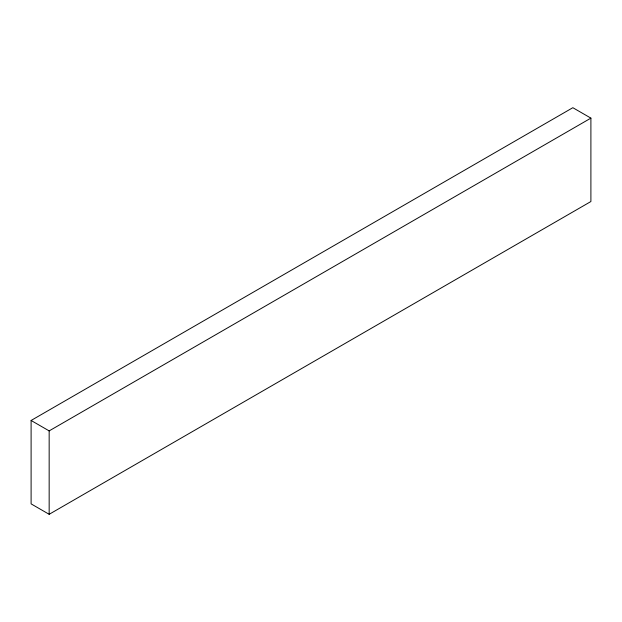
<?xml version="1.0" encoding="UTF-8"?>
<svg xmlns="http://www.w3.org/2000/svg" width="622" height="622" viewBox="0 0 622 622"><rect width="100%" height="100%" fill="white"/><g stroke="black" fill="none" stroke-linecap="round" stroke-linejoin="round"><path stroke-width="0.93" d="M31.1 420.472L572.839 107.699L590.9 118.126L590.9 201.528L49.161 514.301L31.1 503.874L31.1 420.472L49.161 430.898L590.9 118.126M49.161 430.898L49.161 514.301"/></g></svg>
